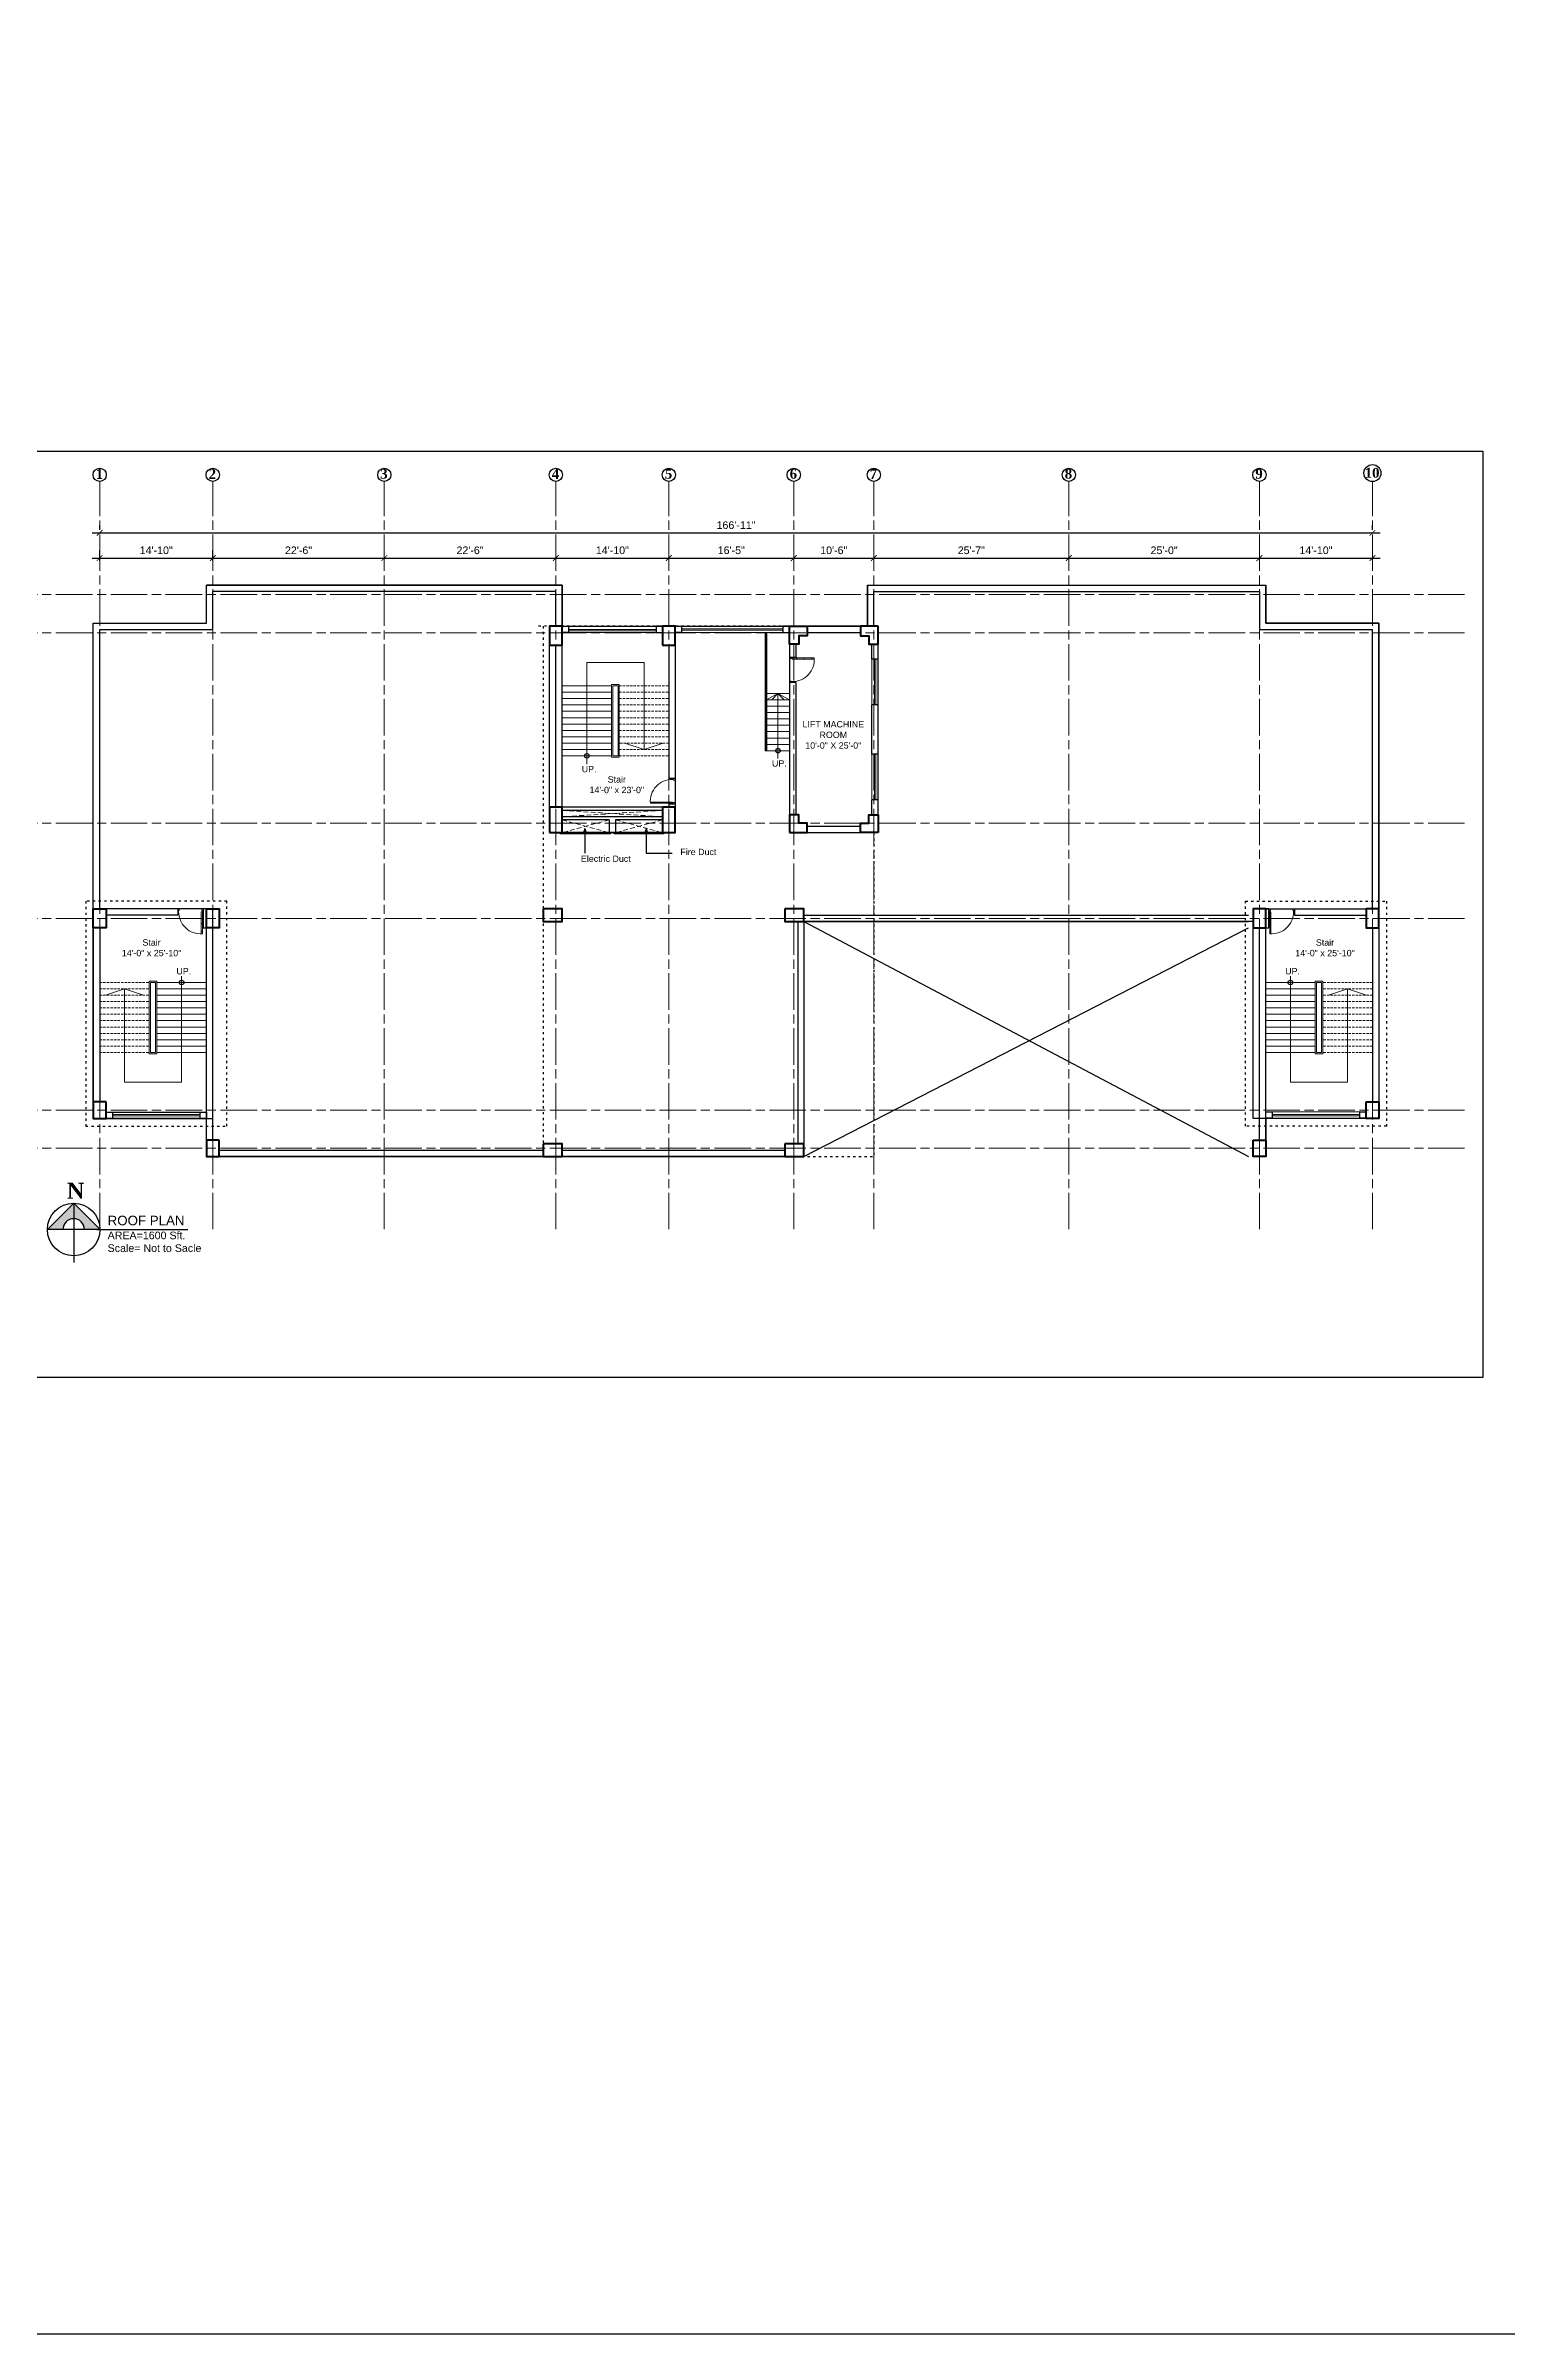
# Model space of a CAD drawing. Header units: inches. Extents: x -12 to 20935469, y -1604 to 24729220.
# Drawn here: x 20931799 to 20934098, y 24699905 to 24703509 of the extents above; entities that cross this region are included whole.
import ezdxf

# ---------------------------------------------------------------- set-up
doc = ezdxf.new("R2010")
doc.units = ezdxf.units.IN
doc.header["$LTSCALE"] = 0.03
doc.header["$MEASUREMENT"] = 0
doc.header["$PDMODE"] = 32
doc.header["$PDSIZE"] = 15
for name, pattern in [('ACAD_ISO03W100', [30, 12, -18]), ('ACAD_ISO08W100', [36, 24, -3, 6, -3]), ('DASHED2', [0.375, 0.25, -0.125])]:
    doc.linetypes.add(name, pattern=pattern)
for name, color, linetype, lineweight in [('column', 1, 'Continuous', 40), ('Dim Line', 252, 'Continuous', 13), ('Door', 7, 'Continuous', 18), ('Dot', 253, 'Continuous', 0), ('Gas', 21, 'Continuous', 5), ('Grid Line', 252, 'Continuous', 18), ('Low Wall', 7, 'Continuous', 30), ('Main Wall', 7, 'Continuous', 30), ('RAIL', 23, 'Continuous', 13), ('STAIR', 46, 'Continuous', 15), ('wind.', 150, 'Continuous', 20)]:
    doc.layers.add(name, color=color, linetype=linetype, lineweight=lineweight)
doc.layers.add('TEXT', color=7, linetype='Continuous')
doc.styles.add('2', font='swisscl.ttf')
doc.styles.add('RomanS', font='arial.ttf', dxfattribs={"height": 12})
doc.styles.get("Standard").update_dxf_attribs({"font": 'timesbd.ttf'})
doc.dimstyles.new('Aec_Arch_I', dxfattribs={"dimscale": 96, "dimtxt": 12, "dimasz": 0.09375, "dimexe": 0.125, "dimexo": 0.125, "dimgap": 0.0625, "dimtad": 1, "dimdec": 0, "dimzin": 3, "dimdsep": 46, "dimlunit": 4, "dimtxsty": 'RomanS', "dimblk1": 'ARCHTICK', "dimblk2": 'ARCHTICK', "dimsah": 1, "dimcen": 0.09375, "dimdle": 0.125, "dimadec": 0, "dimazin": 0, "dimtfac": 0.75, "dimtdec": 0, "dimtmove": 2, "dimatfit": 3, "dimldrblk": 'ARCHTICK', "dimfxl": 1, "dimfrac": 1, "dimtolj": 1, "dimtzin": 0, "dimarcsym": 0})

# ---------------------------------------------------------------- blocks, each defined once
blk = doc.blocks.new('Door_45')
at = {"layer": 'Door'}
for p, q in [((1.5, 5), (1.5, 44)), ((3.5, 44), (3.5, 5)), ((0, 0), (0, 5)), ((0, 5), (1.5, 5)), ((1.5, 40), (2.2, 40)), ((1.5, 25.8), (2.2, 25.8)), ((1.5, 12.6), (2.2, 12.6)), ((3.5, 5), (1.5, 5)), ((1.5, 5), (1.5, 3)), ((1.5, 3), (2.5, 3)), ((2.2, 40), (2.2, 39.5)), ((2.2, 39.5), (2.7, 39.5)), ((2.2, 25.8), (2.2, 25.3)), ((2.2, 25.3), (2.7, 25.3)), ((2.2, 12.6), (2.2, 13.1)), ((2.2, 13.1), (2.7, 13.1)), ((2.5, 3), (2.5, 0)), ((2.7, 39.5), (2.7, 40)), ((2.7, 40), (3.5, 40)), ((2.7, 25.8), (3.5, 25.8)), ((2.7, 25.3), (2.7, 25.8)), ((2.7, 13.1), (2.7, 12.6)), ((2.7, 12.6), (3.5, 12.6)), ((42.5, 3), (42.5, 0)), ((43.5, 3), (42.5, 3)), ((45, 5), (43.5, 5)), ((43.5, 5), (43.5, 3)), ((45, 0), (45, 5)), ((2.5, 0), (0, 0)), ((42.5, 0), (45, 0))]:
    blk.add_line(p, q, dxfattribs=at)
blk.add_arc((4.7, 5.3), 38.8, 359.6233, 94.6685, dxfattribs=at)
blk = doc.blocks.new('_ArchTick')
at = {"color": 0, "linetype": 'ByBlock', "lineweight": 35, "const_width": 0.15}
blk.add_lwpolyline([(-0.5, -0.5), (0.5, 0.5)], dxfattribs=at)
blk = doc.blocks.new('*D14')
at = {"layer": 'Defpoints', "color": 0, "transparency": 16777216}
for p in [(20830948.3, 24724562.3), (20831126.3, 24724578.2), (20831126.3, 24724562.3)]:
    blk.add_point(p, dxfattribs=at)
at = {"layer": 'Dim Line', "color": 0, "lineweight": -2, "transparency": 16777216}
for p, q in [((20830936.3, 24724578.2), (20831138.3, 24724578.2)), ((20830948.3, 24724574.3), (20830948.3, 24724590.2)), ((20831126.3, 24724574.3), (20831126.3, 24724590.2))]:
    blk.add_line(p, q, dxfattribs=at)
at = {"layer": 'Dim Line', "color": 0, "lineweight": -2, "transparency": 16777216, "xscale": 9, "yscale": 9, "zscale": 9, "rotation": 180}
blk.add_blockref('_ArchTick', (20830948.3, 24724578.2), dxfattribs=at)
at = {"layer": 'Dim Line', "color": 0, "lineweight": -2, "transparency": 16777216, "xscale": 9, "yscale": 9, "zscale": 9}
blk.add_blockref('_ArchTick', (20831126.3, 24724578.2), dxfattribs=at)
at = {"layer": 'Dim Line', "color": 0, "transparency": 16777216, "insert": (20831037.3, 24724590.3), "char_height": 12, "attachment_point": 5, "style": 'RomanS'}
blk.add_mtext('\\A1;14\'-10"', dxfattribs=at)
blk = doc.blocks.new('*D7')
at = {"layer": 'Defpoints', "color": 0, "transparency": 16777216}
for p in [(20831126.3, 24724562.3), (20831396.3, 24724578.2), (20831396.3, 24724578.2)]:
    blk.add_point(p, dxfattribs=at)
at = {"layer": 'Dim Line', "color": 0, "lineweight": -2, "transparency": 16777216}
for p, q in [((20831114.3, 24724578.2), (20831408.3, 24724578.2)), ((20831126.3, 24724574.3), (20831126.3, 24724590.2))]:
    blk.add_line(p, q, dxfattribs=at)
at = {"layer": 'Dim Line', "color": 0, "lineweight": -2, "transparency": 16777216, "xscale": 9, "yscale": 9, "zscale": 9, "rotation": 180}
blk.add_blockref('_ArchTick', (20831126.3, 24724578.2), dxfattribs=at)
at = {"layer": 'Dim Line', "color": 0, "lineweight": -2, "transparency": 16777216, "xscale": 9, "yscale": 9, "zscale": 9}
blk.add_blockref('_ArchTick', (20831396.3, 24724578.2), dxfattribs=at)
at = {"layer": 'Dim Line', "color": 0, "transparency": 16777216, "insert": (20831261.3, 24724590.3), "char_height": 12, "attachment_point": 5, "style": 'RomanS'}
blk.add_mtext('\\A1;22\'-6"', dxfattribs=at)
blk = doc.blocks.new('*D8')
at = {"layer": 'Defpoints', "color": 0, "transparency": 16777216}
for p in [(20831396.3, 24724578.2), (20831666.3, 24724578.2), (20831666.3, 24724578.2)]:
    blk.add_point(p, dxfattribs=at)
at = {"layer": 'Dim Line', "color": 0, "lineweight": -2, "transparency": 16777216}
blk.add_line((20831384.3, 24724578.2), (20831678.3, 24724578.2), dxfattribs=at)
at = {"layer": 'Dim Line', "color": 0, "lineweight": -2, "transparency": 16777216, "xscale": 9, "yscale": 9, "zscale": 9, "rotation": 180}
blk.add_blockref('_ArchTick', (20831396.3, 24724578.2), dxfattribs=at)
at = {"layer": 'Dim Line', "color": 0, "lineweight": -2, "transparency": 16777216, "xscale": 9, "yscale": 9, "zscale": 9}
blk.add_blockref('_ArchTick', (20831666.3, 24724578.2), dxfattribs=at)
at = {"layer": 'Dim Line', "color": 0, "transparency": 16777216, "insert": (20831531.3, 24724590.3), "char_height": 12, "attachment_point": 5, "style": 'RomanS'}
blk.add_mtext('\\A1;22\'-6"', dxfattribs=at)
blk = doc.blocks.new('*D9')
at = {"layer": 'Defpoints', "color": 0, "transparency": 16777216}
for p in [(20831666.3, 24724578.2), (20831844.3, 24724578.2), (20831844.3, 24724578.2)]:
    blk.add_point(p, dxfattribs=at)
at = {"layer": 'Dim Line', "color": 0, "lineweight": -2, "transparency": 16777216}
blk.add_line((20831654.3, 24724578.2), (20831856.3, 24724578.2), dxfattribs=at)
at = {"layer": 'Dim Line', "color": 0, "lineweight": -2, "transparency": 16777216, "xscale": 9, "yscale": 9, "zscale": 9, "rotation": 180}
blk.add_blockref('_ArchTick', (20831666.3, 24724578.2), dxfattribs=at)
at = {"layer": 'Dim Line', "color": 0, "lineweight": -2, "transparency": 16777216, "xscale": 9, "yscale": 9, "zscale": 9}
blk.add_blockref('_ArchTick', (20831844.3, 24724578.2), dxfattribs=at)
at = {"layer": 'Dim Line', "color": 0, "transparency": 16777216, "insert": (20831755.3, 24724590.3), "char_height": 12, "attachment_point": 5, "style": 'RomanS'}
blk.add_mtext('\\A1;14\'-10"', dxfattribs=at)
blk = doc.blocks.new('*D21')
at = {"layer": 'Defpoints', "color": 0, "transparency": 16777216}
for p in [(20831844.3, 24724578.2), (20832040.8, 24724578.2), (20832040.8, 24724578.2)]:
    blk.add_point(p, dxfattribs=at)
at = {"layer": 'Dim Line', "color": 0, "lineweight": -2, "transparency": 16777216}
for p, q in [((20831832.3, 24724578.2), (20832052.8, 24724578.2)), ((20831844.3, 24724566.2), (20831844.3, 24724566.2)), ((20832040.8, 24724566.2), (20832040.8, 24724566.2))]:
    blk.add_line(p, q, dxfattribs=at)
at = {"layer": 'Dim Line', "color": 0, "lineweight": -2, "transparency": 16777216, "xscale": 9, "yscale": 9, "zscale": 9, "rotation": 180}
blk.add_blockref('_ArchTick', (20831844.3, 24724578.2), dxfattribs=at)
at = {"layer": 'Dim Line', "color": 0, "lineweight": -2, "transparency": 16777216, "xscale": 9, "yscale": 9, "zscale": 9}
blk.add_blockref('_ArchTick', (20832040.8, 24724578.2), dxfattribs=at)
at = {"layer": 'Dim Line', "color": 0, "transparency": 16777216, "insert": (20831942.5, 24724590.3), "char_height": 12, "attachment_point": 5, "style": 'RomanS'}
blk.add_mtext('\\A1;16\'-5"', dxfattribs=at)
blk = doc.blocks.new('*D22')
at = {"layer": 'Defpoints', "color": 0, "transparency": 16777216}
for p in [(20832040.8, 24724578.2), (20832166.8, 24724578.2), (20832166.8, 24724578.2)]:
    blk.add_point(p, dxfattribs=at)
at = {"layer": 'Dim Line', "color": 0, "lineweight": -2, "transparency": 16777216}
for p, q in [((20832028.8, 24724578.2), (20832178.8, 24724578.2)), ((20832040.8, 24724566.2), (20832040.8, 24724566.2)), ((20832166.8, 24724566.2), (20832166.8, 24724566.2))]:
    blk.add_line(p, q, dxfattribs=at)
at = {"layer": 'Dim Line', "color": 0, "lineweight": -2, "transparency": 16777216, "xscale": 9, "yscale": 9, "zscale": 9, "rotation": 180}
blk.add_blockref('_ArchTick', (20832040.8, 24724578.2), dxfattribs=at)
at = {"layer": 'Dim Line', "color": 0, "lineweight": -2, "transparency": 16777216, "xscale": 9, "yscale": 9, "zscale": 9}
blk.add_blockref('_ArchTick', (20832166.8, 24724578.2), dxfattribs=at)
at = {"layer": 'Dim Line', "color": 0, "transparency": 16777216, "insert": (20832103.8, 24724590.3), "char_height": 12, "attachment_point": 5, "style": 'RomanS'}
blk.add_mtext('\\A1;10\'-6"', dxfattribs=at)
blk = doc.blocks.new('*D23')
at = {"layer": 'Defpoints', "color": 0, "transparency": 16777216}
for p in [(20832166.8, 24724578.2), (20832473.8, 24724578.2), (20832473.8, 24724578.2)]:
    blk.add_point(p, dxfattribs=at)
at = {"layer": 'Dim Line', "color": 0, "lineweight": -2, "transparency": 16777216}
for p, q in [((20832154.8, 24724578.2), (20832485.8, 24724578.2)), ((20832166.8, 24724566.2), (20832166.8, 24724566.2)), ((20832473.8, 24724566.2), (20832473.8, 24724566.2))]:
    blk.add_line(p, q, dxfattribs=at)
at = {"layer": 'Dim Line', "color": 0, "lineweight": -2, "transparency": 16777216, "xscale": 9, "yscale": 9, "zscale": 9, "rotation": 180}
blk.add_blockref('_ArchTick', (20832166.8, 24724578.2), dxfattribs=at)
at = {"layer": 'Dim Line', "color": 0, "lineweight": -2, "transparency": 16777216, "xscale": 9, "yscale": 9, "zscale": 9}
blk.add_blockref('_ArchTick', (20832473.8, 24724578.2), dxfattribs=at)
at = {"layer": 'Dim Line', "color": 0, "transparency": 16777216, "insert": (20832320.3, 24724590.3), "char_height": 12, "attachment_point": 5, "style": 'RomanS'}
blk.add_mtext('\\A1;25\'-7"', dxfattribs=at)
blk = doc.blocks.new('*D10')
at = {"layer": 'Defpoints', "color": 0, "transparency": 16777216}
for p in [(20832473.8, 24724578.2), (20832773.8, 24724578.2), (20832773.8, 24724578.2)]:
    blk.add_point(p, dxfattribs=at)
at = {"layer": 'Dim Line', "color": 0, "lineweight": -2, "transparency": 16777216}
blk.add_line((20832461.8, 24724578.2), (20832785.8, 24724578.2), dxfattribs=at)
at = {"layer": 'Dim Line', "color": 0, "lineweight": -2, "transparency": 16777216, "xscale": 9, "yscale": 9, "zscale": 9, "rotation": 180}
blk.add_blockref('_ArchTick', (20832473.8, 24724578.2), dxfattribs=at)
at = {"layer": 'Dim Line', "color": 0, "lineweight": -2, "transparency": 16777216, "xscale": 9, "yscale": 9, "zscale": 9}
blk.add_blockref('_ArchTick', (20832773.8, 24724578.2), dxfattribs=at)
at = {"layer": 'Dim Line', "color": 0, "transparency": 16777216, "insert": (20832623.8, 24724590.3), "char_height": 12, "attachment_point": 5, "style": 'RomanS'}
blk.add_mtext('\\A1;25\'-0"', dxfattribs=at)
blk = doc.blocks.new('*D11')
at = {"layer": 'Defpoints', "color": 0, "transparency": 16777216}
for p in [(20832773.8, 24724578.2), (20832951.8, 24724578.2), (20832951.8, 24724578.2)]:
    blk.add_point(p, dxfattribs=at)
at = {"layer": 'Dim Line', "color": 0, "lineweight": -2, "transparency": 16777216}
for p, q in [((20832761.8, 24724578.2), (20832963.8, 24724578.2)), ((20832951.8, 24724566.2), (20832951.8, 24724566.2))]:
    blk.add_line(p, q, dxfattribs=at)
at = {"layer": 'Dim Line', "color": 0, "lineweight": -2, "transparency": 16777216, "xscale": 9, "yscale": 9, "zscale": 9, "rotation": 180}
blk.add_blockref('_ArchTick', (20832773.8, 24724578.2), dxfattribs=at)
at = {"layer": 'Dim Line', "color": 0, "lineweight": -2, "transparency": 16777216, "xscale": 9, "yscale": 9, "zscale": 9}
blk.add_blockref('_ArchTick', (20832951.8, 24724578.2), dxfattribs=at)
at = {"layer": 'Dim Line', "color": 0, "transparency": 16777216, "insert": (20832862.8, 24724590.3), "char_height": 12, "attachment_point": 5, "style": 'RomanS'}
blk.add_mtext('\\A1;14\'-10"', dxfattribs=at)
blk = doc.blocks.new('*D13')
at = {"layer": 'Defpoints', "color": 0, "transparency": 16777216}
for p in [(20830948.3, 24724610.7), (20832951.8, 24724617.8), (20832951.8, 24724610.7)]:
    blk.add_point(p, dxfattribs=at)
at = {"layer": 'Dim Line', "color": 0, "lineweight": -2, "transparency": 16777216}
for p, q in [((20830948.3, 24724622.7), (20830948.3, 24724629.8)), ((20832951.8, 24724622.7), (20832951.8, 24724629.8)), ((20830936.3, 24724617.8), (20832963.8, 24724617.8))]:
    blk.add_line(p, q, dxfattribs=at)
at = {"layer": 'Dim Line', "color": 0, "lineweight": -2, "transparency": 16777216, "xscale": 9, "yscale": 9, "zscale": 9, "rotation": 180}
blk.add_blockref('_ArchTick', (20830948.3, 24724617.8), dxfattribs=at)
at = {"layer": 'Dim Line', "color": 0, "lineweight": -2, "transparency": 16777216, "xscale": 9, "yscale": 9, "zscale": 9}
blk.add_blockref('_ArchTick', (20832951.8, 24724617.8), dxfattribs=at)
at = {"layer": 'Dim Line', "color": 0, "transparency": 16777216, "insert": (20831950, 24724629.9), "char_height": 12, "attachment_point": 5, "style": 'RomanS'}
blk.add_mtext('\\A1;166\'-11"', dxfattribs=at)
blk = doc.blocks.new('fff')
at = {"layer": 'Grid Line', "color": 252, "linetype": 'ACAD_ISO08W100', "lineweight": 9, "ltscale": 80, "true_color": 0x939598}
for p, q in [((20830948.3, 24723521.1), (20830948.3, 24724698.8)), ((20831126.3, 24723521.1), (20831126.3, 24724698.8)), ((20831396.3, 24723521.1), (20831396.3, 24724698.8)), ((20831666.3, 24723521.1), (20831666.3, 24724698.8)), ((20831844.3, 24723521.1), (20831844.3, 24724698.8)), ((20832040.8, 24723521.1), (20832040.8, 24724698.8)), ((20832166.8, 24723521.1), (20832166.8, 24724698.8)), ((20832473.8, 24723521.1), (20832473.8, 24724698.8)), ((20832773.8, 24723521.1), (20832773.8, 24724698.8)), ((20832951.8, 24723521.1), (20832951.8, 24724698.8)), ((20833096.9, 24724520.6), (20830726.1, 24724520.6)), ((20833096.9, 24724460.6), (20830726.1, 24724460.6)), ((20833096.9, 24724160.7), (20830726.1, 24724160.7)), ((20833096.9, 24724010.7), (20830726.1, 24724010.7)), ((20833096.9, 24723708.7), (20830726.1, 24723708.7)), ((20833096.9, 24723648.8), (20830726.1, 24723648.8))]:
    blk.add_line(p, q, dxfattribs=at)
at = {"layer": 'Dim Line'}
for base, p1, p2, picture, middle in [((20832951.7523, 24724617.8128), (20830948.3088, 24724610.7482), (20832951.7523, 24724610.7482), '*D13', (20831950.0306, 24724629.9397)), ((20831126.3, 24724578.2), (20830948.3, 24724562.3), (20831126.3, 24724562.3), '*D14', (20831037.3, 24724590.3)), ((20831396.3, 24724578.2), (20831126.3, 24724562.3), (20831396.3, 24724578.2), '*D7', (20831261.3, 24724590.3)), ((20831666.3, 24724578.2), (20831396.3, 24724578.2), (20831666.3, 24724578.2), '*D8', (20831531.3, 24724590.3)), ((20831844.3, 24724578.2), (20831666.3, 24724578.2), (20831844.3, 24724578.2), '*D9', (20831755.3, 24724590.3)), ((20832040.7792, 24724578.1666), (20831844.25, 24724578.1666), (20832040.7792, 24724578.1666), '*D21', (20831942.5146, 24724590.2934)), ((20832166.8, 24724578.2), (20832040.8, 24724578.2), (20832166.8, 24724578.2), '*D22', (20832103.8, 24724590.3)), ((20832473.8, 24724578.2), (20832166.8, 24724578.2), (20832473.8, 24724578.2), '*D23', (20832320.3, 24724590.3)), ((20832773.8, 24724578.2), (20832473.8, 24724578.2), (20832773.8, 24724578.2), '*D10', (20832623.8, 24724590.3)), ((20832951.8, 24724578.2), (20832773.8, 24724578.2), (20832951.8, 24724578.2), '*D11', (20832862.8, 24724590.3))]:
    dim = blk.add_linear_dim(base=base, p1=p1, p2=p2, dimstyle='Aec_Arch_I', dxfattribs=at)
    dim.commit()
    dim.dimension.update_dxf_attribs({"geometry": picture, "text_midpoint": middle})

msp = doc.modelspace()

# ---------------------------------------------------------------- hatches: boundary and pattern name
at = {"layer": 'Low Wall'}
h = msp.add_hatch(color=256, dxfattribs=at)
h.paths.add_polyline_path([(20931826.3, 24701644.5), (20931801.9, 24701644.5), (20931843.3, 24701685.9), (20931843.3, 24701661.5, 0.414214)])
h.paths.add_polyline_path([(20931843.3, 24701661.5), (20931843.3, 24701685.9), (20931884.8, 24701644.5), (20931860.4, 24701644.5, 0.414214)])

# ---------------------------------------------------------------- linework, layer by layer
at = {"linetype": 'ACAD_ISO03W100', "ltscale": 10}
for p, q in [((20933109.8, 24702594.5), (20932575.2, 24702594.5)), ((20932582.2, 24702594.5), (20932582.2, 24701779.5)), ((20933102.8, 24702269.4), (20933102.8, 24701759.5)), ((20932575.2, 24701759.5), (20933102.8, 24701759.5))]:
    msp.add_line(p, q, dxfattribs=at)
for p, q in [((20932931.8, 24702584.5), (20932931.8, 24702398.5)), ((20932959.8, 24702584.5), (20932931.8, 24702584.3)), ((20932933.8, 24702584.5), (20932933.8, 24702398.5)), ((20932933.8, 24702398.5), (20932931.8, 24702398.5)), ((20932647.7, 24702276.1), (20932646.1, 24702270.7)), ((20932647.7, 24702276.1), (20932647.7, 24702237.2)), ((20932647.7, 24702276.1), (20932649.4, 24702270.7)), ((20932744.5, 24702276.1), (20932742.8, 24702270.7)), ((20932744.5, 24702276.1), (20932744.5, 24702237)), ((20932744.5, 24702276.1), (20932746.1, 24702270.7)), ((20932744.5, 24702237), (20932785.1, 24702237)), ((20932992.8, 24702129.5), (20933692.8, 24701759.4)), ((20932992.8, 24701759.4), (20933692.8, 24702119.4)), ((20931899.2, 24701829.4), (20932047.2, 24701829.4)), ((20931899.2, 24701819.4), (20932047.2, 24701819.4)), ((20931843.3, 24701685.9), (20931843.3, 24701592.5)), ((20931879.6, 24701644.5), (20932023.2, 24701644.5))]:
    msp.add_line(p, q)
for points in [[(20929960.7, 24725803.9), (20935469.2, 24725803.9), (20935469.2, 24699904.9), (20929960.7, 24699904.9)], [(20932592.2, 24702594.5), (20932790.1, 24702594.5), (20932790.1, 24702269.5), (20932592.2, 24702269.5)], [(20932969.8, 24702269.5), (20933109.8, 24702269.5), (20933109.8, 24702594.5), (20932969.8, 24702594.5)], [(20932609.1, 24702269.5), (20932688.4, 24702269.5), (20932688.4, 24702267.5), (20932609.1, 24702267.5)], [(20932694.2, 24702269.5), (20932772.4, 24702269.5), (20932772.4, 24702267.5), (20932694.2, 24702267.5)], [(20931874.2, 24701819.4), (20932062.2, 24701819.4), (20932062.2, 24702149.4), (20931874.2, 24702149.4)], [(20933699.7, 24702149.4), (20933897.6, 24702149.4), (20933897.6, 24701819.4), (20933699.7, 24701819.4)]]:
    msp.add_lwpolyline(points, close=True)
for points in [[(20932052.2, 24701759.4), (20932052.2, 24701819.4), (20931874.2, 24701819.4), (20931874.2, 24702599.3), (20932052.2, 24702599.3), (20932052.2, 24702659.3), (20932612.2, 24702659.3), (20932612.2, 24702594.5), (20933092.8, 24702594.5), (20933092.8, 24702659.3), (20933719.7, 24702659.3), (20933719.7, 24702599.3), (20933897.6, 24702599.3), (20933897.6, 24701819.4), (20933719.7, 24701819.6), (20933719.7, 24701759.4), (20933699.7, 24701759.4), (20933699.7, 24701785.4), (20933709.7, 24701785.4), (20933709.7, 24702119.4), (20933699.7, 24702119.4), (20933699.7, 24702129.5), (20932992.8, 24702129.5), (20932992.8, 24701759.4), (20932052.2, 24701759.4)], [(20931884.7, 24701644.5), (20931801.9, 24701644.4)]]:
    msp.add_lwpolyline(points)
for points in [[(20931862.2, 24701807.4), (20932084.2, 24701807.4), (20932084.2, 24702161.4), (20931862.2, 24702161.4)], [(20933909.6, 24701807.4), (20933687.7, 24701807.4), (20933687.7, 24702161.4), (20933909.6, 24702161.4)]]:
    msp.add_lwpolyline(points, close=True, dxfattribs=at)
for centre, radius in [((20932651.1, 24702390.5), 3.61), ((20932951.8, 24702398.5), 3.61), ((20932013.1, 24702033.4), 3.61), ((20933758.5, 24702033.4), 3.61), ((20931843.3, 24701644.5), 41.4)]:
    msp.add_circle(centre, radius)
at = {"layer": 'column', "lineweight": 40, "ltscale": 20}
for points in [[(20932592.2, 24702564.5), (20932612.2, 24702564.5), (20932612.2, 24702594.5), (20932592.2, 24702594.5)], [(20932770.1, 24702564.5), (20932790.1, 24702564.5), (20932790.1, 24702594.5), (20932770.1, 24702594.5)], [(20932592.2, 24702269.5), (20932612.2, 24702269.5), (20932612.2, 24702309.5), (20932592.2, 24702309.5)], [(20932770.1, 24702269.5), (20932790.1, 24702269.5), (20932790.1, 24702309.5), (20932770.1, 24702309.5)], [(20931874.2, 24702149.4), (20931894.2, 24702149.4), (20931894.2, 24702119.4), (20931874.2, 24702119.4)], [(20932052.2, 24702149.4), (20932072.2, 24702149.4), (20932072.2, 24702119.4), (20932052.2, 24702119.4)], [(20932582.2, 24702149.5), (20932582.2, 24702129.5), (20932612.2, 24702129.5), (20932612.2, 24702149.5)], [(20932962.8, 24702149.5), (20932962.8, 24702129.5), (20932992.8, 24702129.5), (20932992.8, 24702149.5)], [(20933719.7, 24702149.4), (20933699.7, 24702149.4), (20933699.7, 24702119.4), (20933719.7, 24702119.4)], [(20933897.6, 24702149.4), (20933877.6, 24702149.4), (20933877.6, 24702119.4), (20933897.6, 24702119.4)], [(20931894.2, 24701845.4), (20931874.2, 24701845.4), (20931874.2, 24701819.4), (20931894.2, 24701819.4)], [(20933877.6, 24701845.4), (20933897.6, 24701845.4), (20933897.6, 24701819.4), (20933877.6, 24701819.4)], [(20932072.2, 24701785.4), (20932052.2, 24701785.4), (20932052.2, 24701759.4), (20932072.2, 24701759.4)], [(20933699.7, 24701785.4), (20933719.7, 24701785.4), (20933719.7, 24701759.4), (20933699.7, 24701759.4)], [(20932582.2, 24701779.5), (20932582.2, 24701759.5), (20932612.2, 24701759.5), (20932612.2, 24701779.5)], [(20932962.8, 24701779.4), (20932962.8, 24701759.4), (20932992.8, 24701759.4), (20932992.8, 24701779.4)]]:
    msp.add_lwpolyline(points, close=True, dxfattribs=at)
for points in [[(20932969.8, 24702594.5), (20932997.8, 24702594.5), (20932997.8, 24702579.5), (20932984.8, 24702579.5), (20932984.8, 24702566.5), (20932969.8, 24702566.5), (20932969.8, 24702594.5)], [(20933109.8, 24702594.5), (20933081.8, 24702594.5), (20933081.8, 24702579.5), (20933094.8, 24702579.5), (20933094.8, 24702566.5), (20933109.8, 24702566.5), (20933109.8, 24702594.5)], [(20932969.8, 24702269.5), (20932997.8, 24702269.5), (20932997.8, 24702284.5), (20932984.8, 24702284.5), (20932984.8, 24702297.5), (20932969.8, 24702297.5), (20932969.8, 24702269.5)], [(20933109.8, 24702269.5), (20933081.8, 24702269.5), (20933081.8, 24702284.5), (20933094.8, 24702284.5), (20933094.8, 24702297.5), (20933109.8, 24702297.5), (20933109.8, 24702269.5)]]:
    msp.add_lwpolyline(points, dxfattribs=at)
at = {"layer": 'Defpoints'}
msp.add_lwpolyline([(20931622.6, 24702870.2), (20934061.5, 24702870.2), (20934061.5, 24701411.7), (20931622.6, 24701411.7)], close=True, dxfattribs=at)
at = {"layer": 'Dot', "linetype": 'DASHED2', "lineweight": 0, "ltscale": 1000}
for p, q in [((20932612.2, 24702304.5), (20932770.1, 24702294.5)), ((20932770.1, 24702304.5), (20932612.2, 24702294.5)), ((20932686.1, 24702289.5), (20932612.2, 24702269.5)), ((20932612.2, 24702289.5), (20932686.1, 24702269.5)), ((20932696.1, 24702289.5), (20932770.1, 24702269.5)), ((20932770.1, 24702289.5), (20932696.1, 24702269.5))]:
    msp.add_line(p, q, dxfattribs=at)
at = {"layer": 'Gas', "color": 0, "lineweight": 5}
for points in [[(20932702.1, 24702388.5), (20932690.1, 24702388.5), (20932690.1, 24702502.5), (20932702.1, 24702502.5)], [(20932700.1, 24702390.5), (20932692.1, 24702390.5), (20932692.1, 24702500.5), (20932700.1, 24702500.5)], [(20931974.2, 24702035.4), (20931962.2, 24702035.4), (20931962.2, 24701921.4), (20931974.2, 24701921.4)], [(20931972.2, 24702033.4), (20931964.2, 24702033.4), (20931964.2, 24701923.4), (20931972.2, 24701923.4)], [(20933797.5, 24702035.4), (20933809.5, 24702035.4), (20933809.5, 24701921.4), (20933797.5, 24701921.4)], [(20933799.5, 24702033.4), (20933807.5, 24702033.4), (20933807.5, 24701923.4), (20933799.5, 24701923.4)]]:
    msp.add_lwpolyline(points, close=True, dxfattribs=at)
at = {"layer": 'Gas', "color": 0, "lineweight": 35}
msp.add_lwpolyline([(20932969.8, 24702269.5), (20932969.8, 24702269.5)], dxfattribs=at)
at = {"layer": 'Low Wall', "color": 0}
msp.add_lwpolyline([(20931801.9, 24701644.5), (20931843.3, 24701685.9), (20931884.8, 24701644.5)], dxfattribs=at)
at = {"layer": 'Low Wall'}
msp.add_arc((20931843.3, 24701644.5), 17, 0, 180, dxfattribs=at)
at = {"layer": 'Main Wall', "lineweight": 30}
for p, q in [((20932612.2, 24702659.4), (20932052.2, 24702659.3)), ((20932052.2, 24702599.3), (20932052.2, 24702659.3)), ((20932602.2, 24702649.3), (20932062.2, 24702649.3)), ((20932062.2, 24702589.3), (20932062.2, 24702649.3)), ((20932602.2, 24702594.5), (20932602.2, 24702649.3)), ((20932612.2, 24702594.5), (20932612.2, 24702659.3)), ((20933092.8, 24702659.3), (20933719.7, 24702659.3)), ((20933092.8, 24702659.3), (20933092.8, 24702594.5)), ((20933719.7, 24702599.3), (20933719.7, 24702659.3)), ((20932602.2, 24702613.3), (20932602.2, 24702613.3)), ((20931874.2, 24702599.3), (20932052.2, 24702599.3)), ((20931874.2, 24702149.4), (20931874.2, 24702599.3)), ((20931884.2, 24702589.3), (20932062.2, 24702589.3)), ((20931884.2, 24702149.4), (20931884.2, 24702589.3)), ((20932602.2, 24702607.3), (20932602.2, 24702607.3)), ((20932612.2, 24702309.5), (20932612.2, 24702584.5)), ((20932979.8, 24702594.5), (20933099.8, 24702594.5)), ((20932997.8, 24702584.5), (20933081.8, 24702584.5)), ((20933897.6, 24702599.3), (20933719.7, 24702599.3)), ((20933887.6, 24702149.4), (20933887.6, 24702589.3)), ((20933897.6, 24702149.4), (20933897.6, 24702599.3)), ((20932602.2, 24702309.5), (20932602.2, 24702564.5)), ((20932780.1, 24702564.5), (20932780.1, 24702354.5)), ((20932790.1, 24702564.5), (20932790.1, 24702354.5)), ((20932969.8, 24702546), (20932979.8, 24702546)), ((20933109.8, 24702542.5), (20933099.8, 24702542.5)), ((20933109.8, 24702470.5), (20933099.8, 24702470.5)), ((20933109.8, 24702393), (20933099.8, 24702393)), ((20932790.1, 24702354.5), (20932780.1, 24702354.5)), ((20932770.1, 24702309.5), (20932612.2, 24702309.5)), ((20932770.1, 24702304.5), (20932612.2, 24702304.5)), ((20932770.1, 24702294.5), (20932612.2, 24702294.5)), ((20932686.1, 24702289.5), (20932612.2, 24702289.5)), ((20932686.1, 24702289.5), (20932686.1, 24702269.5)), ((20932770.1, 24702289.5), (20932696.1, 24702289.5)), ((20932696.1, 24702289.5), (20932696.1, 24702269.5)), ((20932780.1, 24702314.5), (20932780.1, 24702309.5)), ((20932790.1, 24702314.5), (20932780.1, 24702314.5)), ((20932790.1, 24702314.5), (20932790.1, 24702309.5)), ((20933109.8, 24702321), (20933099.8, 24702321)), ((20932686.1, 24702269.5), (20932696.1, 24702269.5)), ((20932997.8, 24702269.5), (20933081.8, 24702269.5)), ((20932007.2, 24702149.4), (20931894.2, 24702149.4)), ((20932007.2, 24702149.4), (20932007.2, 24702139.4)), ((20932052.2, 24702149.4), (20932047.2, 24702149.4)), ((20932047.2, 24702149.4), (20932047.2, 24702119.4)), ((20932062.2, 24702149.4), (20932052.2, 24702149.4)), ((20933709.7, 24702149.4), (20933719.7, 24702149.4)), ((20933724.7, 24702149.4), (20933719.7, 24702149.4)), ((20933724.7, 24702119.4), (20933724.7, 24702149.4)), ((20933764.7, 24702149.4), (20933877.6, 24702149.4)), ((20933764.7, 24702149.4), (20933764.7, 24702139.4)), ((20931874.2, 24702119.4), (20931874.2, 24701845.4)), ((20931884.2, 24702119.4), (20931884.2, 24701845.4)), ((20932007.2, 24702139.4), (20931894.2, 24702139.4)), ((20932047.2, 24702119.4), (20932052.2, 24702119.4)), ((20932052.2, 24701785.4), (20932052.2, 24702119.4)), ((20932062.2, 24701785.4), (20932062.2, 24702119.4)), ((20932982.9, 24702129.5), (20932982.9, 24701779.4)), ((20932992.8, 24702139.5), (20933692.8, 24702139.5)), ((20932992.8, 24702129.5), (20933692.8, 24702129.5)), ((20932992.8, 24702129.5), (20932992.8, 24701779.4)), ((20933709.7, 24701785.4), (20933709.7, 24702119.4)), ((20933719.7, 24701785.4), (20933719.7, 24702119.4)), ((20933719.7, 24702119.4), (20933724.7, 24702119.4)), ((20933764.7, 24702139.4), (20933877.6, 24702139.4)), ((20933887.6, 24702119.4), (20933887.6, 24701845.4)), ((20933897.6, 24702119.4), (20933897.6, 24701845.4)), ((20933729.7, 24701829.6), (20933729.7, 24701819.6)), ((20932072.2, 24701769.4), (20932582.2, 24701769.4)), ((20932072.2, 24701759.4), (20932962.8, 24701759.4)), ((20932612.2, 24701769.4), (20932962.8, 24701769.4))]:
    msp.add_line(p, q, dxfattribs=at)
for points in [[(20933102.8, 24702594.5), (20933102.8, 24702649.3), (20933709.7, 24702649.3), (20933709.7, 24702589.3), (20933887.6, 24702589.3)], [(20932612.2, 24702594.5), (20932622.2, 24702594.5), (20932622.2, 24702584.5), (20932612.2, 24702584.5)], [(20932770.1, 24702594.5), (20932760.1, 24702594.5), (20932760.1, 24702584.5), (20932770.1, 24702584.5)], [(20932790.1, 24702594.5), (20932800.1, 24702594.5), (20932800.1, 24702584.5), (20932790.1, 24702584.5)], [(20932969.8, 24702594.5), (20932959.8, 24702594.5), (20932959.8, 24702584.5), (20932969.8, 24702584.5)], [(20932969.8, 24702566.5), (20932969.8, 24702546)], [(20932979.8, 24702566.5), (20932979.8, 24702546)], [(20933099.8, 24702542.5), (20933099.8, 24702566.5)], [(20933109.8, 24702542.5), (20933109.8, 24702566.5)], [(20932979.8, 24702506), (20932969.8, 24702506), (20932969.8, 24702297.5)], [(20932979.8, 24702506), (20932979.8, 24702297.5)], [(20933099.8, 24702393), (20933099.8, 24702470.5)], [(20933109.8, 24702393), (20933109.8, 24702470.5)], [(20933099.8, 24702297.5), (20933099.8, 24702321)], [(20933109.8, 24702297.4), (20933109.8, 24702321)], [(20932997.8, 24702279.5), (20933081.8, 24702279.5)], [(20933729.7, 24701819.6), (20933719.7, 24701819.6), (20933719.7, 24701829.6), (20933729.7, 24701829.6)], [(20933877.6, 24701819.6), (20933867.6, 24701819.6), (20933867.6, 24701829.6), (20933877.6, 24701829.6)]]:
    msp.add_lwpolyline(points, dxfattribs=at)
at = {"layer": 'Main Wall'}
for points in [[(20931894.2, 24701829.4), (20931904.2, 24701829.4), (20931904.2, 24701819.4), (20931894.2, 24701819.4)], [(20932042.2, 24701829.4), (20932052.2, 24701829.4), (20932052.2, 24701819.4), (20932042.2, 24701819.4)]]:
    msp.add_lwpolyline(points, close=True, dxfattribs=at)
at = {"layer": 'RAIL', "lineweight": 9}
for p, q in [((20932651.1, 24702377.3), (20932651.1, 24702537.5)), ((20932651.1, 24702537.5), (20932741.1, 24702537.5)), ((20932741.1, 24702537.5), (20932741.1, 24702400.5)), ((20932711.1, 24702410.5), (20932741.1, 24702400.5)), ((20932741.1, 24702400.5), (20932771.1, 24702410.5)), ((20932013.1, 24702043.2), (20932013.1, 24701876.4)), ((20933758.5, 24702043.2), (20933758.5, 24701876.4)), ((20931923.2, 24702023.4), (20931893.2, 24702013.4)), ((20931923.2, 24701876.4), (20931923.2, 24702023.4)), ((20931953.2, 24702013.4), (20931923.2, 24702023.4)), ((20932052.2, 24702013.4), (20931974.2, 24702013.4)), ((20933719.5, 24702013.4), (20933797.5, 24702013.4)), ((20933818.5, 24702013.4), (20933848.5, 24702023.4)), ((20933848.5, 24701876.4), (20933848.5, 24702023.4)), ((20933848.5, 24702023.4), (20933878.5, 24702013.4)), ((20932013.1, 24701876.4), (20931923.2, 24701876.4)), ((20933758.5, 24701876.4), (20933848.5, 24701876.4))]:
    msp.add_line(p, q, dxfattribs=at)
at = {"layer": 'STAIR', "color": 32, "lineweight": 5}
for p, q in [((20932612.2, 24702500.5), (20932690.1, 24702500.5)), ((20932612.2, 24702490.5), (20932690.1, 24702490.5)), ((20932612.2, 24702480.5), (20932690.1, 24702480.5)), ((20932612.2, 24702470.5), (20932690.1, 24702470.5)), ((20932969.8, 24702488.5), (20932933.8, 24702488.5)), ((20932951.8, 24702488.5), (20932933.8, 24702478.5)), ((20932969.8, 24702478.5), (20932933.8, 24702478.5)), ((20932933.8, 24702478.5), (20932942.1, 24702478.5)), ((20932969.8, 24702468.5), (20932933.8, 24702468.5)), ((20932942.1, 24702478.5), (20932951.8, 24702488.5)), ((20932951.8, 24702386.2), (20932951.8, 24702488.5)), ((20932951.8, 24702488.5), (20932969.8, 24702478.5)), ((20932961.6, 24702478.5), (20932951.8, 24702488.5)), ((20932969.8, 24702478.5), (20932961.6, 24702478.5)), ((20932612.2, 24702460.5), (20932690.1, 24702460.5)), ((20932612.2, 24702450.5), (20932690.1, 24702450.5)), ((20932612.2, 24702440.5), (20932690.1, 24702440.5)), ((20932612.2, 24702430.5), (20932690.1, 24702430.5)), ((20932969.8, 24702458.5), (20932933.8, 24702458.5)), ((20932969.8, 24702448.5), (20932933.8, 24702448.5)), ((20932969.8, 24702438.5), (20932933.8, 24702438.5)), ((20932612.2, 24702420.5), (20932690.1, 24702420.5)), ((20932612.2, 24702410.5), (20932690.1, 24702410.5)), ((20932612.2, 24702400.5), (20932690.1, 24702400.5)), ((20932969.8, 24702428.5), (20932933.8, 24702428.5)), ((20932969.8, 24702418.5), (20932933.8, 24702418.5)), ((20932969.8, 24702408.5), (20932933.8, 24702408.5)), ((20932969.8, 24702398.5), (20932933.8, 24702398.5)), ((20932612.2, 24702390.5), (20932690.1, 24702390.5)), ((20931974.2, 24702033.4), (20932052.2, 24702033.4)), ((20933797.5, 24702033.4), (20933719.5, 24702033.4)), ((20931974.2, 24702023.4), (20932052.2, 24702023.4)), ((20931974.2, 24702003.4), (20932052.2, 24702003.4)), ((20931992.2, 24702013.4), (20932052.2, 24702013.4)), ((20933797.5, 24702023.4), (20933719.5, 24702023.4)), ((20933779.5, 24702013.4), (20933719.5, 24702013.4)), ((20933797.5, 24702003.4), (20933719.5, 24702003.4)), ((20931974.2, 24701993.4), (20932052.2, 24701993.4)), ((20931974.2, 24701983.4), (20932052.2, 24701983.4)), ((20931974.2, 24701973.4), (20932052.2, 24701973.4)), ((20931974.2, 24701963.4), (20932052.2, 24701963.4)), ((20933797.5, 24701993.4), (20933719.5, 24701993.4)), ((20933797.5, 24701983.4), (20933719.5, 24701983.4)), ((20933797.5, 24701973.4), (20933719.5, 24701973.4)), ((20933797.5, 24701963.4), (20933719.5, 24701963.4)), ((20931974.2, 24701953.4), (20932052.2, 24701953.4)), ((20931974.2, 24701943.4), (20932052.2, 24701943.4)), ((20931974.2, 24701933.4), (20932052.2, 24701933.4)), ((20933797.5, 24701953.4), (20933719.5, 24701953.4)), ((20933797.5, 24701943.4), (20933719.5, 24701943.4)), ((20933797.5, 24701933.4), (20933719.5, 24701933.4)), ((20931974.2, 24701923.4), (20932052.2, 24701923.4)), ((20933797.5, 24701923.4), (20933719.5, 24701923.4))]:
    msp.add_line(p, q, dxfattribs=at)
at = {"layer": 'STAIR', "color": 32, "linetype": 'DASHED2', "lineweight": 5, "ltscale": 500}
for p, q in [((20932702.1, 24702500.5), (20932780.1, 24702500.5)), ((20932702.1, 24702490.5), (20932780.1, 24702490.5)), ((20932702.1, 24702480.5), (20932780.1, 24702480.5)), ((20932702.1, 24702470.5), (20932780.1, 24702470.5)), ((20932702.1, 24702460.5), (20932780.1, 24702460.5)), ((20932702.1, 24702450.5), (20932780.1, 24702450.5)), ((20932702.1, 24702440.5), (20932780.1, 24702440.5)), ((20932702.1, 24702430.5), (20932780.1, 24702430.5)), ((20932702.1, 24702420.5), (20932780.1, 24702420.5)), ((20932780.1, 24702410.5), (20932702.1, 24702410.5)), ((20932702.1, 24702400.5), (20932780.1, 24702400.5)), ((20932720.1, 24702410.5), (20932780.1, 24702410.5)), ((20932702.1, 24702390.5), (20932780.1, 24702390.5)), ((20931884.2, 24702033.4), (20931962.2, 24702033.4)), ((20933887.5, 24702033.4), (20933809.5, 24702033.4)), ((20931884.2, 24702023.4), (20931962.2, 24702023.4)), ((20931884.2, 24702013.4), (20931962.2, 24702013.4)), ((20931884.2, 24702003.4), (20931962.2, 24702003.4)), ((20933887.5, 24702023.4), (20933809.5, 24702023.4)), ((20933887.5, 24702013.4), (20933809.5, 24702013.4)), ((20933887.5, 24702003.4), (20933809.5, 24702003.4)), ((20931884.2, 24701993.4), (20931962.2, 24701993.4)), ((20931884.2, 24701983.4), (20931962.2, 24701983.4)), ((20931884.2, 24701973.4), (20931962.2, 24701973.4)), ((20931884.2, 24701963.4), (20931962.2, 24701963.4)), ((20933887.5, 24701993.4), (20933809.5, 24701993.4)), ((20933887.5, 24701983.4), (20933809.5, 24701983.4)), ((20933887.5, 24701973.4), (20933809.5, 24701973.4)), ((20933887.5, 24701963.4), (20933809.5, 24701963.4)), ((20931884.2, 24701953.4), (20931962.2, 24701953.4)), ((20931884.2, 24701943.4), (20931962.2, 24701943.4)), ((20931884.2, 24701933.4), (20931962.2, 24701933.4)), ((20933887.5, 24701953.4), (20933809.5, 24701953.4)), ((20933887.5, 24701943.4), (20933809.5, 24701943.4)), ((20933887.5, 24701933.4), (20933809.5, 24701933.4)), ((20931884.2, 24701923.4), (20931962.2, 24701923.4)), ((20933887.5, 24701923.4), (20933809.5, 24701923.4))]:
    msp.add_line(p, q, dxfattribs=at)
at = {"layer": 'TEXT'}
for centre, radius in [((20931884.2, 24702832.9), 10.4), ((20932062.2, 24702832.9), 10.4), ((20932332.2, 24702832.9), 10.4), ((20932602.2, 24702832.9), 10.4), ((20932780.1, 24702832.9), 10.4), ((20932976.7, 24702832.9), 10.4), ((20933102.7, 24702832.9), 10.4), ((20933409.7, 24702832.9), 10.4), ((20933709.7, 24702832.9), 10.4), ((20933887.6, 24702835.7), 13.3)]:
    msp.add_circle(centre, radius, dxfattribs=at)
at = {"layer": 'wind.', "lineweight": 5}
for p, q in [((20932622.2, 24702594.5), (20932760.1, 24702594.5)), ((20932622.2, 24702589.5), (20932760.1, 24702589.5)), ((20932622.2, 24702587.5), (20932760.1, 24702587.5)), ((20932622.2, 24702584.5), (20932760.1, 24702584.5)), ((20932793.1, 24702594.5), (20932959.8, 24702594.5)), ((20932793.1, 24702584.5), (20932962.7, 24702584.5)), ((20932800.1, 24702590.5), (20932959.8, 24702590.5)), ((20932800.1, 24702588.5), (20932959.8, 24702588.5)), ((20933099.8, 24702470.5), (20933099.8, 24702542.5)), ((20933103.8, 24702470.5), (20933103.8, 24702542.5)), ((20933105.8, 24702470.5), (20933105.8, 24702542.5)), ((20933109.8, 24702470.5), (20933109.8, 24702542.5)), ((20933099.8, 24702393), (20933099.8, 24702321)), ((20933103.8, 24702321), (20933103.8, 24702393)), ((20933105.8, 24702321), (20933105.8, 24702393)), ((20933109.8, 24702321), (20933109.8, 24702393)), ((20933867.6, 24701829.6), (20933729.7, 24701829.6)), ((20933867.6, 24701825.6), (20933729.7, 24701825.6)), ((20933867.6, 24701823.6), (20933729.7, 24701823.6)), ((20933867.6, 24701819.6), (20933729.7, 24701819.6))]:
    msp.add_line(p, q, dxfattribs=at)
at = {"layer": 'wind.'}
for p, q in [((20931904.2, 24701825.4), (20932042.2, 24701825.4)), ((20931904.2, 24701823.4), (20932042.2, 24701823.4))]:
    msp.add_line(p, q, dxfattribs=at)

# ---------------------------------------------------------------- block references
msp.add_blockref('fff', (100935.9, -21876.3))
at = {"layer": 'Door', "color": 250, "ltscale": 20, "yscale": 0.8888888888759539, "zscale": 0.8888888888759539}
for p, xscale, rotation in [((20932969.9, 24702546), 0.8888888888759539, 270), ((20932790.1, 24702314.5), 0.8888888888759539, 90.00000000000001), ((20932047.2, 24702149.4), 0.8888888888759539, 180), ((20933724.7, 24702149.4), -0.8888888888759539, 180)]:
    msp.add_blockref('Door_45', p, dxfattribs=dict(at, xscale=xscale, rotation=rotation))

# ---------------------------------------------------------------- texts
msp.add_text('N', height=25.2).set_placement((20931832.7, 24701692.9))
at = {"layer": 'TEXT', "char_height": 15.44, "width": 227.458, "attachment_point": 8, "rotation": 0}
for s, insert in [('\\A1;1', (20931883.7, 24702826.6)), ('\\A1;2', (20932061.6, 24702826.6)), ('\\A1;3', (20932331.6, 24702826.6)), ('\\A1;4', (20932601.6, 24702826.6)), ('\\A1;5', (20932779.6, 24702826.6)), ('\\A1;6', (20932976.1, 24702826.6)), ('\\A1;7', (20933102.1, 24702826.6)), ('\\A1;8', (20933409.1, 24702826.6)), ('\\A1;9', (20933709.1, 24702826.6)), ('\\A1;10', (20933887.1, 24702828.2))]:
    msp.add_mtext(s, dxfattribs=dict(at, insert=insert))
at = {"layer": 'TEXT', "color": 30, "lineweight": 5, "ltscale": 20, "attachment_point": 2, "style": '2'}
for s, width, gutter_width, insert, char_height in [('\\pxsm1;{\\fArial|b0|i0|c0|p34;\\C0;LIFT MACHINE \\PROOM\\P10\'-0" X 25\'-0" }', 235.592, 0.75, (20933039, 24702445.1), 10), ('{\\fArial|b0|i0|c0|p34;\\C0;UP.}', 104.76, 0.5, (20932654.6, 24702374.6), 10), ('\\pxsm1;{\\fArial|b0|i0|c0|p34;\\C0;Stair\\P14\'-0" x 23\'-0"  }', 114.807, 0.282, (20932698.2, 24702358.3), 10), ('{\\fArial|b0|i0|c0|p34;\\C0;UP.}', 104.76, 0.5, (20932954.1, 24702383.4), 10), ('\\pxsm1,qc;{\\fArial|b0|i0|c0|p34;\\C0;Electric Duct}', 326.753, 0.75, (20932680.9, 24702233.4), 10), ('\\pxsm1,qc;{\\fArial|b0|i0|c0|p34;\\C0;Fire Duct}', 326.753, 0.75, (20932826.6, 24702244.1), 10), ('\\pxsm1;{\\fArial|b0|i0|c0|p34;\\C0;Stair\\P14\'-0" x 25\'-10"  }', 114.807, 0.282, (20931965.9, 24702101.5), 10), ('\\pxsm1;{\\fArial|b0|i0|c0|p34;\\C0;Stair\\P14\'-0" x 25\'-10"  }', 114.807, 0.282, (20933813, 24702101.5), 10), ('{\\fArial|b0|i0|c0|p34;\\C0;UP.}', 104.76, 0.5, (20932016.6, 24702056.2), 10), ('{\\fArial|b0|i0|c0|p34;\\C0;UP.}', 104.76, 0.5, (20933761.9, 24702056.2), 10), ('\\A1;\\pxql;{\\fArial|b0|i0|c0|p34;\\C0;ROOF PLAN\\P\\H0.8x;AREA=1600 Sft.\\PScale= \\H1x;Not to Sacle}', 174.601, 0.5, (20931984, 24701666.2), 15)]:
    msp.add_mtext_dynamic_manual_height_columns(s, width=width, gutter_width=gutter_width, heights=[0], dxfattribs=dict(at, insert=insert, char_height=char_height))

doc.saveas('drawing.dxf')
